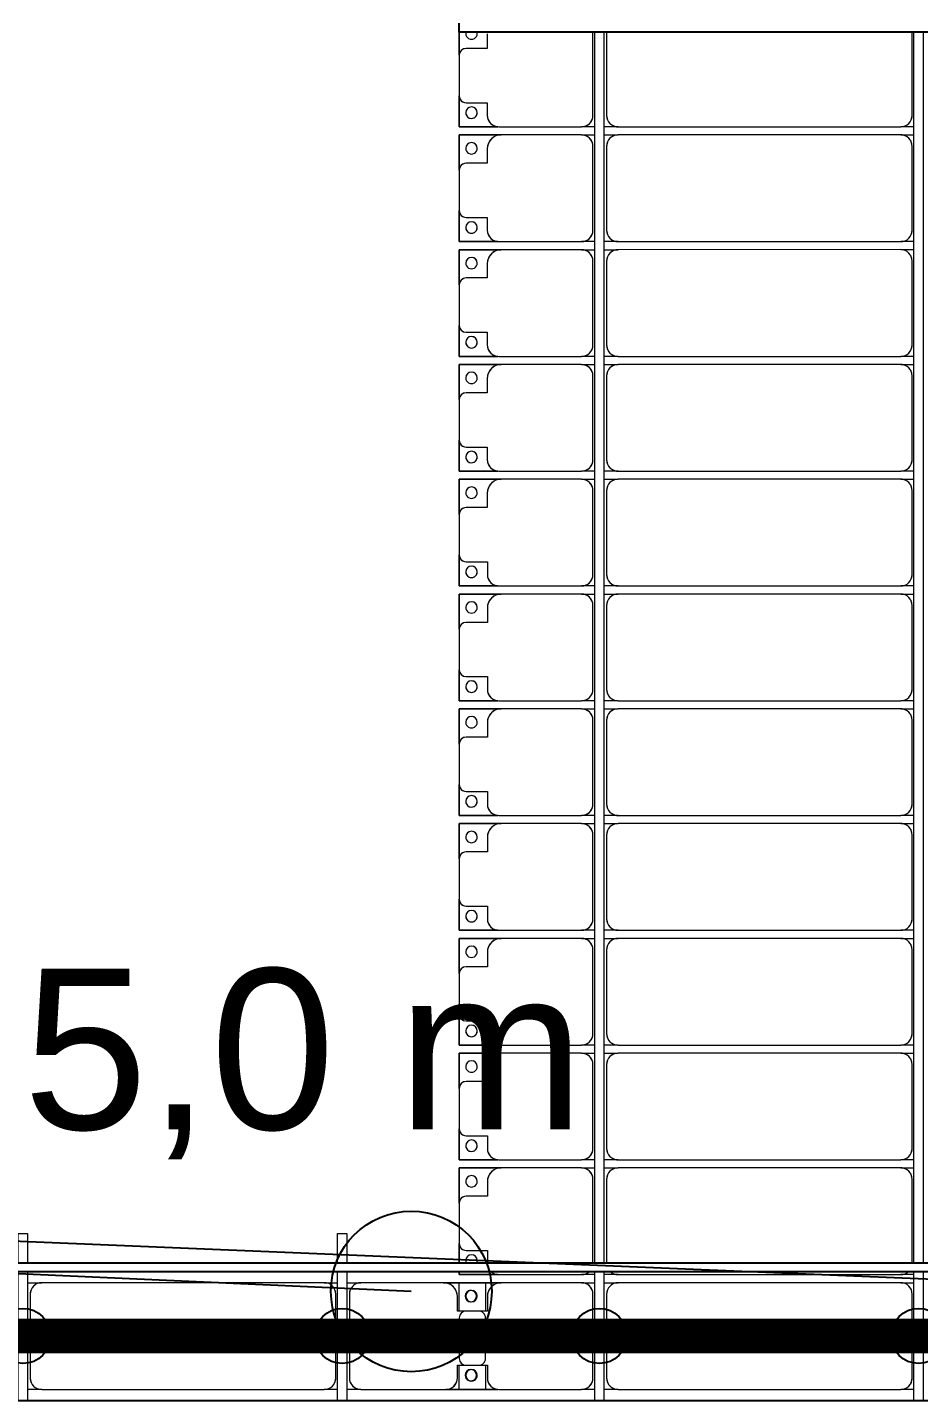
# Model space of a CAD drawing. Header units: millimetres. Extents: x -248177 to 167033, y 156986 to 268923.
# Drawn here: x -231603 to -227723, y 234459 to 240440 of the extents above; entities that cross this region are included whole.
import ezdxf

# ---------------------------------------------------------------- set-up
doc = ezdxf.new("R2010")
doc.units = ezdxf.units.MM
for name, color, linetype, lineweight in [('A-DETL-MBND', 5, 'Continuous', 9), ('A-GENM', 13, 'Continuous', 9), ('S-BEAM', 12, 'Continuous', 9)]:
    doc.layers.add(name, color=color, linetype=linetype, lineweight=lineweight)
for name, color, linetype in [('GC-BICH NEO', 6, 'Continuous'), ('GC-DAY NEO', 5, 'Continuous'), ('GC-GHI CHU', 2, 'Continuous'), ('GC-HOP 40x60 GIA CUONG', 1, 'Continuous')]:
    doc.layers.add(name, color=color, linetype=linetype)
doc.styles.add('GC_VN', font='arial.ttf')

# ---------------------------------------------------------------- blocks, each defined once
blk = doc.blocks.new('Dai phao do pin - DẢI PHAO ĐỠ PIN-15697-BỐ TRÍ KHUNG KẾT CẤU BÈ PIN 02')
at = {"layer": 'A-DETL-MBND', "color": 8}
for p, q in [((6847.8, 241.6), (6909.7, 241.6)), ((6847.8, 241.6), (6909.7, 241.6)), ((8140.3, 241.6), (6909.7, 241.6)), ((8140.3, 241.6), (8197.8, 241.6)), ((8140.3, 241.6), (8197.8, 241.6)), ((8237.8, 241.6), (8299.7, 241.6)), ((8237.8, 241.6), (8299.7, 241.6)), ((8659.7, 241.6), (8299.7, 241.6)), ((8659.7, 241.6), (8842.2, 241.6)), ((8842.2, 241.6), (8659.7, 241.6)), ((8727.8, 241.6), (8910.3, 241.6)), ((8727.8, 116.2), (8727.8, 241.6)), ((8910.3, 241.6), (8727.8, 241.6)), ((8842.2, 241.6), (8842.2, 116.2)), ((9260.3, 241.6), (8910.3, 241.6)), ((9260.3, 241.6), (9317.8, 241.6)), ((9260.3, 241.6), (9317.8, 241.6)), ((9357.8, 241.6), (9419.7, 241.6)), ((9357.8, 241.6), (9419.7, 241.6)), ((10650.3, 241.6), (9419.7, 241.6)), ((10650.3, 241.6), (10707.8, 241.6)), ((10650.3, 241.6), (10707.8, 241.6)), ((6859.7, 191.6), (6859.7, -173.4)), ((8190.3, -173.4), (8190.3, 191.6)), ((8249.7, 191.6), (8249.7, -173.4)), ((8719.7, 118.2), (8719.7, 181.6)), ((8850.3, 181.6), (8850.3, 118.2)), ((9310.3, -173.4), (9310.3, 191.6)), ((9369.7, 191.6), (9369.7, -173.4)), ((10700.3, -173.4), (10700.3, 191.6)), ((8812.2, 118.2), (8719.7, 118.2)), ((8727.8, 88.2), (8727.8, -88.2)), ((8850.3, 118.2), (8757.8, 118.2)), ((8842.2, -88.2), (8842.2, 88.2)), ((8719.7, -173.4), (8719.7, -118.2)), ((8719.7, -118.2), (8812.2, -118.2)), ((8727.8, -223.4), (8727.8, -116.2)), ((8757.8, -118.2), (8850.3, -118.2)), ((8842.2, -116.2), (8842.2, -223.4)), ((8850.3, -118.2), (8850.3, -173.4)), ((6909.7, -223.4), (6847.8, -223.4)), ((6909.7, -223.4), (6847.8, -223.4)), ((6909.7, -223.4), (8140.3, -223.4)), ((8197.8, -223.4), (8140.3, -223.4)), ((8197.8, -223.4), (8140.3, -223.4)), ((8299.7, -223.4), (8237.8, -223.4)), ((8299.7, -223.4), (8237.8, -223.4)), ((8299.7, -223.4), (8669.7, -223.4)), ((8842.2, -223.4), (8669.7, -223.4)), ((8669.7, -223.4), (8842.2, -223.4)), ((8896.2, -223.4), (8727.8, -223.4)), ((8727.8, -223.4), (8896.2, -223.4)), ((8900.3, -223.4), (9260.3, -223.4)), ((9317.8, -223.4), (9260.3, -223.4)), ((9317.8, -223.4), (9260.3, -223.4)), ((9419.7, -223.4), (9357.8, -223.4)), ((9419.7, -223.4), (9357.8, -223.4)), ((9419.7, -223.4), (10650.3, -223.4)), ((10707.8, -223.4), (10650.3, -223.4)), ((10707.8, -223.4), (10650.3, -223.4))]:
    blk.add_line(p, q, dxfattribs=at)
for centre, radius, start, end in [((6909.7, 191.6), 50, 90, 180), ((6909.7, 191.6), 50, 105, 135), ((8140.3, 191.6), 50, 360, 90), ((8140.3, 191.6), 50, 60, 90), ((8299.7, 191.6), 50, 90, 180), ((8659.7, 181.6), 60, 0, 90), ((8910.3, 181.6), 60, 90, 180), ((9260.3, 191.6), 50, 0, 90), ((9260.3, 191.6), 50, 0, 75), ((9419.7, 191.6), 50, 90, 180), ((9419.7, 191.6), 50, 105, 135), ((10650.3, 191.6), 50, 360, 90), ((10650.3, 191.6), 50, 60, 90), ((6909.7, 191.6), 50, 150, 180), ((8140.3, 191.6), 50, 15, 30), ((8299.7, 191.6), 50, 111.28159, 180), ((8659.7, 181.6), 60, 0, 60), ((8778.6, 183.2), 25, 360, 180), ((8778.6, 183.2), 25, 180, 360), ((8778.6, 183.2), 25, 360, 165), ((8781.4, 183.2), 25, 0, 180), ((8781.4, 183.2), 25, 90, 180), ((8781.4, 183.2), 25, 180, 360), ((8781.4, 183.2), 25, 180, 300), ((8778.6, 183.2), 25, 210, 360), ((8781.4, 183.2), 25, 15, 75), ((8910.3, 181.6), 60, 120, 180), ((9419.7, 191.6), 50, 150, 180), ((10650.3, 191.6), 50, 15, 30), ((8781.4, 183.2), 25, 330, 345), ((8757.8, 88.2), 30, 90, 180), ((8812.2, 88.2), 30, 360, 90), ((8757.8, -88.2), 30, 180, 270), ((8812.2, -88.2), 30, 270, 0), ((6909.7, -173.4), 50, 180, 270), ((6909.7, -173.4), 50, 180, 210), ((8140.3, -173.4), 50, 270, 360), ((8140.3, -173.4), 50, 330, 360), ((8299.7, -173.4), 50, 180, 270), ((8299.7, -173.4), 50, 180, 248.71087), ((8669.7, -173.4), 50, 270, 360), ((8669.7, -173.4), 50, 285, 360), ((8778.6, -161.8), 25, 0, 180), ((8778.6, -161.8), 25, 180, 0), ((8778.6, -161.8), 25, 105, 165), ((8778.6, -161.8), 25, 195, 0), ((8781.4, -161.8), 25, 0, 180), ((8781.4, -161.8), 25, 105, 180), ((8781.4, -161.8), 25, 180, 0), ((8781.4, -161.8), 25, 180, 270), ((8778.6, -161.8), 25, 0, 75), ((8781.4, -161.8), 25, 15, 75), ((8781.4, -161.8), 25, 285, 345), ((8900.3, -173.4), 50, 180, 270), ((8900.3, -173.4), 50, 180, 255), ((9260.3, -173.4), 50, 270, 360), ((9260.3, -173.4), 50, 285, 360), ((9419.7, -173.4), 50, 180, 270), ((9419.7, -173.4), 50, 180, 210), ((10650.3, -173.4), 50, 270, 360), ((10650.3, -173.4), 50, 330, 360), ((6909.7, -173.4), 50, 240, 270), ((8140.3, -173.4), 50, 285, 300), ((9419.7, -173.4), 50, 240, 270), ((10650.3, -173.4), 50, 285, 300)]:
    blk.add_arc(centre, radius, start, end, dxfattribs=at)
blk = doc.blocks.new('Dải phao đi lại kèm đỡ invester - DẢI PHAO ĐI LẠI-17505-BỐ TRÍ KHUNG KẾT CẤU BÈ PIN 02')
at = {"layer": 'A-DETL-MBND', "color": 8}
for p, q in [((20673.4, 660.3), (20311.7, 660.3)), ((20723.4, 667.8), (20723.4, 610.3)), ((20723.4, 667.8), (20723.4, 610.3)), ((20758.4, 610.3), (20758.4, 667.8)), ((20758.4, 610.3), (20758.4, 667.8)), ((21173.4, 660.3), (20808.4, 660.3)), ((21223.4, 667.8), (21223.4, 610.3)), ((21223.4, 667.8), (21223.4, 610.3)), ((21258.4, 610.3), (21258.4, 667.8)), ((21258.4, 610.3), (21258.4, 667.8)), ((21673.4, 660.3), (21308.4, 660.3)), ((21723.4, 667.8), (21723.4, 610.3)), ((21723.4, 667.8), (21723.4, 610.3)), ((21758.4, 610.3), (21758.4, 667.8)), ((21758.4, 610.3), (21758.4, 667.8)), ((22173.4, 660.3), (21808.4, 660.3)), ((22223.4, 667.8), (22223.4, 610.3)), ((22223.4, 667.8), (22223.4, 610.3)), ((22258.4, 610.3), (22258.4, 667.8)), ((22258.4, 610.3), (22258.4, 667.8)), ((22673.4, 660.3), (22308.4, 660.3)), ((22723.4, 667.8), (22723.4, 610.3)), ((22723.4, 667.8), (22723.4, 610.3)), ((22758.4, 610.3), (22758.4, 667.8)), ((22758.4, 610.3), (22758.4, 667.8)), ((23173.4, 660.3), (22808.4, 660.3)), ((23223.4, 667.8), (23223.4, 610.3)), ((23223.4, 667.8), (23223.4, 610.3)), ((23258.4, 610.3), (23258.4, 667.8)), ((23258.4, 610.3), (23258.4, 667.8)), ((23673.4, 660.3), (23308.4, 660.3)), ((23723.4, 667.8), (23723.4, 610.3)), ((23723.4, 667.8), (23723.4, 610.3)), ((23758.4, 610.3), (23758.4, 667.8)), ((23758.4, 610.3), (23758.4, 667.8)), ((24173.4, 660.3), (23808.4, 660.3)), ((24223.4, 667.8), (24223.4, 610.3)), ((24223.4, 667.8), (24223.4, 610.3)), ((24258.4, 610.3), (24258.4, 667.8)), ((24258.4, 610.3), (24258.4, 667.8)), ((24673.4, 660.3), (24308.4, 660.3)), ((24723.4, 667.8), (24723.4, 610.3)), ((24723.4, 667.8), (24723.4, 610.3)), ((24758.4, 610.3), (24758.4, 667.8)), ((24758.4, 610.3), (24758.4, 667.8)), ((25173.4, 660.3), (24808.4, 660.3)), ((25223.4, 667.8), (25223.4, 610.3)), ((25223.4, 667.8), (25223.4, 610.3)), ((25258.4, 610.3), (25258.4, 667.8)), ((25258.4, 610.3), (25258.4, 667.8)), ((25671.7, 660.3), (25308.4, 660.3)), ((25723.4, 667.8), (25723.4, 610.3)), ((25723.4, 667.8), (25723.4, 610.3)), ((20723.4, -620.3), (20723.4, 610.3)), ((20758.4, 610.3), (20758.4, -620.3)), ((21223.4, -620.3), (21223.4, 610.3)), ((21258.4, 610.3), (21258.4, -620.3)), ((21723.4, -620.3), (21723.4, 610.3)), ((21758.4, 610.3), (21758.4, -620.3)), ((22223.4, -620.3), (22223.4, 610.3)), ((22258.4, 610.3), (22258.4, -620.3)), ((22723.4, -620.3), (22723.4, 610.3)), ((22758.4, 610.3), (22758.4, -620.3)), ((23223.4, -620.3), (23223.4, 610.3)), ((23258.4, 610.3), (23258.4, -620.3)), ((23723.4, -620.3), (23723.4, 610.3)), ((23758.4, 610.3), (23758.4, -620.3)), ((24223.4, -620.3), (24223.4, 610.3)), ((24258.4, 610.3), (24258.4, -620.3)), ((24723.4, -620.3), (24723.4, 610.3)), ((24758.4, 610.3), (24758.4, -620.3)), ((25223.4, -620.3), (25223.4, 610.3)), ((25258.4, 610.3), (25258.4, -620.3)), ((25723.4, -620.3), (25723.4, 610.3)), ((20723.4, -620.3), (20723.4, -682.2)), ((20723.4, -620.3), (20723.4, -682.2)), ((20758.4, -682.2), (20758.4, -620.3)), ((20758.4, -682.2), (20758.4, -620.3)), ((21223.4, -620.3), (21223.4, -682.2)), ((21223.4, -620.3), (21223.4, -682.2)), ((21258.4, -682.2), (21258.4, -620.3)), ((21258.4, -682.2), (21258.4, -620.3)), ((21723.4, -620.3), (21723.4, -682.2)), ((21723.4, -620.3), (21723.4, -682.2)), ((21758.4, -682.2), (21758.4, -620.3)), ((21758.4, -682.2), (21758.4, -620.3)), ((22223.4, -620.3), (22223.4, -682.2)), ((22223.4, -620.3), (22223.4, -682.2)), ((22258.4, -682.2), (22258.4, -620.3)), ((22258.4, -682.2), (22258.4, -620.3)), ((22723.4, -620.3), (22723.4, -682.2)), ((22723.4, -620.3), (22723.4, -682.2)), ((22758.4, -682.2), (22758.4, -620.3)), ((22758.4, -682.2), (22758.4, -620.3)), ((23223.4, -620.3), (23223.4, -682.2)), ((23223.4, -620.3), (23223.4, -682.2)), ((23258.4, -682.2), (23258.4, -620.3)), ((23258.4, -682.2), (23258.4, -620.3)), ((23723.4, -620.3), (23723.4, -682.2)), ((23723.4, -620.3), (23723.4, -682.2)), ((23758.4, -682.2), (23758.4, -620.3)), ((23758.4, -682.2), (23758.4, -620.3)), ((24223.4, -620.3), (24223.4, -682.2)), ((24223.4, -620.3), (24223.4, -682.2)), ((24258.4, -682.2), (24258.4, -620.3)), ((24258.4, -682.2), (24258.4, -620.3)), ((24723.4, -620.3), (24723.4, -682.2)), ((24723.4, -620.3), (24723.4, -682.2)), ((24758.4, -682.2), (24758.4, -620.3)), ((24758.4, -682.2), (24758.4, -620.3)), ((25223.4, -620.3), (25223.4, -682.2)), ((25223.4, -620.3), (25223.4, -682.2)), ((25258.4, -682.2), (25258.4, -620.3)), ((25258.4, -682.2), (25258.4, -620.3)), ((25723.4, -620.3), (25723.4, -682.2)), ((25723.4, -620.3), (25723.4, -682.2)), ((20311.7, -670.3), (20673.4, -670.3)), ((20808.4, -670.3), (21173.4, -670.3)), ((21308.4, -670.3), (21673.4, -670.3)), ((21808.4, -670.3), (22173.4, -670.3)), ((22308.4, -670.3), (22673.4, -670.3)), ((22808.4, -670.3), (23173.4, -670.3)), ((23308.4, -670.3), (23673.4, -670.3)), ((23808.4, -670.3), (24173.4, -670.3)), ((24308.4, -670.3), (24673.4, -670.3)), ((24808.4, -670.3), (25173.4, -670.3)), ((25308.4, -670.3), (25671.7, -670.3)), ((20673.4, -729.7), (20311.7, -729.7)), ((20723.4, -722.2), (20723.4, -779.7)), ((20723.4, -722.2), (20723.4, -779.7)), ((20758.4, -779.7), (20758.4, -722.2)), ((20758.4, -779.7), (20758.4, -722.2)), ((21173.4, -729.7), (20808.4, -729.7)), ((21223.4, -722.2), (21223.4, -779.7)), ((21223.4, -722.2), (21223.4, -779.7)), ((21258.4, -779.7), (21258.4, -722.2)), ((21258.4, -779.7), (21258.4, -722.2)), ((21673.4, -729.7), (21308.4, -729.7)), ((21723.4, -722.2), (21723.4, -779.7)), ((21723.4, -722.2), (21723.4, -779.7)), ((21758.4, -779.7), (21758.4, -722.2)), ((21758.4, -779.7), (21758.4, -722.2)), ((22173.4, -729.7), (21808.4, -729.7)), ((22223.4, -722.2), (22223.4, -779.7)), ((22223.4, -722.2), (22223.4, -779.7)), ((22258.4, -779.7), (22258.4, -722.2)), ((22258.4, -779.7), (22258.4, -722.2)), ((22673.4, -729.7), (22308.4, -729.7)), ((22723.4, -722.2), (22723.4, -779.7)), ((22723.4, -722.2), (22723.4, -779.7)), ((22758.4, -779.7), (22758.4, -722.2)), ((22758.4, -779.7), (22758.4, -722.2)), ((23173.4, -729.7), (22808.4, -729.7)), ((23223.4, -722.2), (23223.4, -779.7)), ((23223.4, -722.2), (23223.4, -779.7)), ((23258.4, -779.7), (23258.4, -722.2)), ((23258.4, -779.7), (23258.4, -722.2)), ((23673.4, -729.7), (23308.4, -729.7)), ((23723.4, -722.2), (23723.4, -779.7)), ((23723.4, -722.2), (23723.4, -779.7)), ((23758.4, -779.7), (23758.4, -722.2)), ((23758.4, -779.7), (23758.4, -722.2)), ((24173.4, -729.7), (23808.4, -729.7)), ((24223.4, -722.2), (24223.4, -779.7)), ((24223.4, -722.2), (24223.4, -779.7)), ((24258.4, -779.7), (24258.4, -722.2)), ((24258.4, -779.7), (24258.4, -722.2)), ((24673.4, -729.7), (24308.4, -729.7)), ((24723.4, -722.2), (24723.4, -779.7)), ((24723.4, -722.2), (24723.4, -779.7)), ((24758.4, -779.7), (24758.4, -722.2)), ((24758.4, -779.7), (24758.4, -722.2)), ((25173.4, -729.7), (24808.4, -729.7)), ((25223.4, -722.2), (25223.4, -779.7)), ((25223.4, -722.2), (25223.4, -779.7)), ((25258.4, -779.7), (25258.4, -722.2)), ((25258.4, -779.7), (25258.4, -722.2)), ((25671.7, -729.7), (25308.4, -729.7)), ((25723.4, -722.2), (25723.4, -779.7)), ((25723.4, -722.2), (25723.4, -779.7)), ((20723.4, -1139.7), (20723.4, -779.7)), ((20758.4, -779.7), (20758.4, -1129.7)), ((21223.4, -1139.7), (21223.4, -779.7)), ((21258.4, -779.7), (21258.4, -1129.7)), ((21723.4, -1139.7), (21723.4, -779.7)), ((21758.4, -779.7), (21758.4, -1129.7)), ((22223.4, -1139.7), (22223.4, -779.7)), ((22258.4, -779.7), (22258.4, -1129.7)), ((22723.4, -1139.7), (22723.4, -779.7)), ((22758.4, -779.7), (22758.4, -1129.7)), ((23223.4, -1139.7), (23223.4, -779.7)), ((23258.4, -779.7), (23258.4, -1129.7)), ((23723.4, -1139.7), (23723.4, -779.7)), ((23758.4, -779.7), (23758.4, -1129.7)), ((24223.4, -1139.7), (24223.4, -779.7)), ((24258.4, -779.7), (24258.4, -1129.7)), ((24723.4, -1139.7), (24723.4, -779.7)), ((24758.4, -779.7), (24758.4, -1129.7)), ((25223.4, -1139.7), (25223.4, -779.7)), ((25258.4, -779.7), (25258.4, -1129.7)), ((25723.4, -1139.7), (25723.4, -779.7)), ((20758.4, -1312.2), (20758.4, -1129.7)), ((20758.4, -1129.7), (20758.4, -1312.2)), ((21258.4, -1312.2), (21258.4, -1129.7)), ((21258.4, -1129.7), (21258.4, -1312.2)), ((21758.4, -1312.2), (21758.4, -1129.7)), ((21758.4, -1129.7), (21758.4, -1312.2)), ((22258.4, -1312.2), (22258.4, -1129.7)), ((22258.4, -1129.7), (22258.4, -1312.2)), ((22758.4, -1312.2), (22758.4, -1129.7)), ((22758.4, -1129.7), (22758.4, -1312.2)), ((23258.4, -1312.2), (23258.4, -1129.7)), ((23258.4, -1129.7), (23258.4, -1312.2)), ((23758.4, -1312.2), (23758.4, -1129.7)), ((23758.4, -1129.7), (23758.4, -1312.2)), ((24258.4, -1312.2), (24258.4, -1129.7)), ((24258.4, -1129.7), (24258.4, -1312.2)), ((24758.4, -1312.2), (24758.4, -1129.7)), ((24758.4, -1129.7), (24758.4, -1312.2)), ((25258.4, -1312.2), (25258.4, -1129.7)), ((25258.4, -1129.7), (25258.4, -1312.2)), ((20318.4, -1189.7), (20381.8, -1189.7)), ((20381.8, -1189.7), (20381.8, -1282.2)), ((20618.2, -1282.2), (20618.2, -1189.7)), ((20618.2, -1189.7), (20673.4, -1189.7)), ((20723.4, -1143.7), (20723.4, -1312.2)), ((20723.4, -1312.2), (20723.4, -1143.7)), ((20818.4, -1189.7), (20881.8, -1189.7)), ((20881.8, -1189.7), (20881.8, -1282.2)), ((21118.2, -1282.2), (21118.2, -1189.7)), ((21118.2, -1189.7), (21173.4, -1189.7)), ((21223.4, -1143.7), (21223.4, -1312.2)), ((21223.4, -1312.2), (21223.4, -1143.7)), ((21318.4, -1189.7), (21381.8, -1189.7)), ((21381.8, -1189.7), (21381.8, -1282.2)), ((21618.2, -1282.2), (21618.2, -1189.7)), ((21618.2, -1189.7), (21673.4, -1189.7)), ((21723.4, -1143.8), (21723.4, -1312.2)), ((21723.4, -1312.2), (21723.4, -1143.8)), ((21818.4, -1189.7), (21881.8, -1189.7)), ((21881.8, -1189.7), (21881.8, -1282.2)), ((22118.2, -1282.2), (22118.2, -1189.7)), ((22118.2, -1189.7), (22173.4, -1189.7)), ((22223.4, -1143.8), (22223.4, -1312.2)), ((22223.4, -1312.2), (22223.4, -1143.8)), ((22318.4, -1189.7), (22381.8, -1189.7)), ((22381.8, -1189.7), (22381.8, -1282.2)), ((22618.2, -1282.2), (22618.2, -1189.7)), ((22618.2, -1189.7), (22673.4, -1189.7)), ((22723.4, -1143.8), (22723.4, -1312.2)), ((22723.4, -1312.2), (22723.4, -1143.8)), ((22818.4, -1189.7), (22881.8, -1189.7)), ((22881.8, -1189.7), (22881.8, -1282.2)), ((23118.2, -1282.2), (23118.2, -1189.7)), ((23118.2, -1189.7), (23173.4, -1189.7)), ((23223.4, -1143.8), (23223.4, -1312.2)), ((23223.4, -1312.2), (23223.4, -1143.8)), ((23318.4, -1189.7), (23381.8, -1189.7)), ((23381.8, -1189.7), (23381.8, -1282.2)), ((23618.2, -1282.2), (23618.2, -1189.7)), ((23618.2, -1189.7), (23673.4, -1189.7)), ((23723.4, -1143.8), (23723.4, -1312.2)), ((23723.4, -1312.2), (23723.4, -1143.8)), ((23818.4, -1189.7), (23881.8, -1189.7)), ((23881.8, -1189.7), (23881.8, -1282.2)), ((24118.2, -1282.2), (24118.2, -1189.7)), ((24118.2, -1189.7), (24173.4, -1189.7)), ((24223.4, -1143.8), (24223.4, -1312.2)), ((24223.4, -1312.2), (24223.4, -1143.8)), ((24318.4, -1189.7), (24381.8, -1189.7)), ((24381.8, -1189.7), (24381.8, -1282.2)), ((24618.2, -1282.2), (24618.2, -1189.7)), ((24618.2, -1189.7), (24673.4, -1189.7)), ((24723.4, -1143.8), (24723.4, -1312.2)), ((24723.4, -1312.2), (24723.4, -1143.8)), ((24818.4, -1189.7), (24881.8, -1189.7)), ((24881.8, -1189.7), (24881.8, -1282.2)), ((25118.2, -1282.2), (25118.2, -1189.7)), ((25118.2, -1189.7), (25173.4, -1189.7)), ((25223.4, -1143.8), (25223.4, -1312.2)), ((25223.4, -1312.2), (25223.4, -1143.8)), ((25318.4, -1189.7), (25381.8, -1189.7)), ((25381.8, -1189.7), (25381.8, -1282.2)), ((25618.2, -1282.2), (25618.2, -1189.7)), ((25618.2, -1189.7), (25671.7, -1189.7)), ((25723.4, -1143.8), (25723.4, -1312.2)), ((25723.4, -1312.2), (25723.4, -1143.8)), ((20411.8, -1312.2), (20311.7, -1312.2)), ((20311.7, -1312.2), (20411.8, -1312.2)), ((20411.8, -1312.2), (20588.2, -1312.2)), ((20723.4, -1312.2), (20588.2, -1312.2)), ((20588.2, -1312.2), (20723.4, -1312.2)), ((20911.8, -1312.2), (20758.4, -1312.2)), ((20758.4, -1312.2), (20911.8, -1312.2)), ((20911.8, -1312.2), (21088.2, -1312.2)), ((21223.4, -1312.2), (21088.2, -1312.2)), ((21088.2, -1312.2), (21223.4, -1312.2)), ((21411.8, -1312.2), (21258.4, -1312.2)), ((21258.4, -1312.2), (21411.8, -1312.2)), ((21411.8, -1312.2), (21588.2, -1312.2)), ((21723.4, -1312.2), (21588.2, -1312.2)), ((21588.2, -1312.2), (21723.4, -1312.2)), ((21911.8, -1312.2), (21758.4, -1312.2)), ((21758.4, -1312.2), (21911.8, -1312.2)), ((21911.8, -1312.2), (22088.2, -1312.2)), ((22223.4, -1312.2), (22088.2, -1312.2)), ((22088.2, -1312.2), (22223.4, -1312.2)), ((22411.8, -1312.2), (22258.4, -1312.2)), ((22258.4, -1312.2), (22411.8, -1312.2)), ((22411.8, -1312.2), (22588.2, -1312.2)), ((22723.4, -1312.2), (22588.2, -1312.2)), ((22588.2, -1312.2), (22723.4, -1312.2)), ((22911.8, -1312.2), (22758.4, -1312.2)), ((22758.4, -1312.2), (22911.8, -1312.2)), ((22911.8, -1312.2), (23088.2, -1312.2)), ((23223.4, -1312.2), (23088.2, -1312.2)), ((23088.2, -1312.2), (23223.4, -1312.2)), ((23411.8, -1312.2), (23258.4, -1312.2)), ((23258.4, -1312.2), (23411.8, -1312.2)), ((23411.8, -1312.2), (23588.2, -1312.2)), ((23723.4, -1312.2), (23588.2, -1312.2)), ((23588.2, -1312.2), (23723.4, -1312.2)), ((23911.8, -1312.2), (23758.4, -1312.2)), ((23758.4, -1312.2), (23911.8, -1312.2)), ((23911.8, -1312.2), (24088.2, -1312.2)), ((24223.4, -1312.2), (24088.2, -1312.2)), ((24088.2, -1312.2), (24223.4, -1312.2)), ((24411.8, -1312.2), (24258.4, -1312.2)), ((24258.4, -1312.2), (24411.8, -1312.2)), ((24411.8, -1312.2), (24588.2, -1312.2)), ((24723.4, -1312.2), (24588.2, -1312.2)), ((24588.2, -1312.2), (24723.4, -1312.2)), ((24911.8, -1312.2), (24758.4, -1312.2)), ((24758.4, -1312.2), (24911.8, -1312.2)), ((24911.8, -1312.2), (25088.2, -1312.2)), ((25223.4, -1312.2), (25088.2, -1312.2)), ((25088.2, -1312.2), (25223.4, -1312.2)), ((25411.8, -1312.2), (25258.4, -1312.2)), ((25258.4, -1312.2), (25411.8, -1312.2)), ((25411.8, -1312.2), (25588.2, -1312.2)), ((25671.7, -1312.2), (25588.2, -1312.2)), ((25588.2, -1312.2), (25671.7, -1312.2)), ((25723.4, -1312.2), (25711.7, -1312.2)), ((25711.7, -1312.2), (25723.4, -1312.2))]:
    blk.add_line(p, q, dxfattribs=at)
for centre, radius, start, end in [((20673.4, 610.3), 50, 0, 90), ((20673.4, 610.3), 50, 60, 90), ((20808.4, 610.3), 50, 90, 180), ((20808.4, 610.3), 50, 105, 120), ((21173.4, 610.3), 50, 0, 90), ((21173.4, 610.3), 50, 60, 90), ((21308.4, 610.3), 50, 90, 180), ((21308.4, 610.3), 50, 105, 120), ((21673.4, 610.3), 50, 0, 90), ((21673.4, 610.3), 50, 60, 90), ((21808.4, 610.3), 50, 90, 180), ((21808.4, 610.3), 50, 105, 120), ((22173.4, 610.3), 50, 0, 90), ((22173.4, 610.3), 50, 60, 90), ((22308.4, 610.3), 50, 90, 180), ((22308.4, 610.3), 50, 105, 120), ((22673.4, 610.3), 50, 0, 90), ((22673.4, 610.3), 50, 60, 90), ((22808.4, 610.3), 50, 90, 180), ((22808.4, 610.3), 50, 105, 120), ((23173.4, 610.3), 50, 360, 90), ((23173.4, 610.3), 50, 60, 90), ((23308.4, 610.3), 50, 90, 180), ((23308.4, 610.3), 50, 105, 120), ((23673.4, 610.3), 50, 0, 90), ((23673.4, 610.3), 50, 60, 90), ((23808.4, 610.3), 50, 90, 180), ((23808.4, 610.3), 50, 105, 120), ((24173.4, 610.3), 50, 360, 90), ((24173.4, 610.3), 50, 60, 90), ((24308.4, 610.3), 50, 90, 180), ((24308.4, 610.3), 50, 105, 120), ((24673.4, 610.3), 50, 0, 90), ((24673.4, 610.3), 50, 60, 90), ((24808.4, 610.3), 50, 90, 180), ((24808.4, 610.3), 50, 105, 120), ((25173.4, 610.3), 50, 0, 90), ((25173.4, 610.3), 50, 60, 90), ((25308.4, 610.3), 50, 90, 180), ((25308.4, 610.3), 50, 105, 120), ((20673.4, 610.3), 50, 15, 30), ((20808.4, 610.3), 50, 150, 180), ((21173.4, 610.3), 50, 15, 30), ((21308.4, 610.3), 50, 150, 180), ((21673.4, 610.3), 50, 15, 30), ((21808.4, 610.3), 50, 150, 180), ((22173.4, 610.3), 50, 15, 30), ((22308.4, 610.3), 50, 150, 180), ((22673.4, 610.3), 50, 15, 30), ((22808.4, 610.3), 50, 150, 180), ((23173.4, 610.3), 50, 15, 30), ((23308.4, 610.3), 50, 150, 180), ((23673.4, 610.3), 50, 15, 30), ((23808.4, 610.3), 50, 150, 180), ((24173.4, 610.3), 50, 15, 30), ((24308.4, 610.3), 50, 150, 180), ((24673.4, 610.3), 50, 15, 30), ((24808.4, 610.3), 50, 150, 180), ((25173.4, 610.3), 50, 15, 30), ((25308.4, 610.3), 50, 150, 180), ((25673.4, 610.3), 50, 360, 45), ((25673.4, 610.3), 50, 15, 30), ((20673.4, -620.3), 50, 270, 360), ((20673.4, -620.3), 50, 330, 0), ((20808.4, -620.3), 50, 180, 270), ((20808.4, -620.3), 50, 195, 225), ((21173.4, -620.3), 50, 270, 0), ((21173.4, -620.3), 50, 330, 0), ((21308.4, -620.3), 50, 180, 270), ((21308.4, -620.3), 50, 195, 225), ((21673.4, -620.3), 50, 270, 360), ((21673.4, -620.3), 50, 330, 0), ((21808.4, -620.3), 50, 180, 270), ((21808.4, -620.3), 50, 195, 225), ((22173.4, -620.3), 50, 270, 0), ((22173.4, -620.3), 50, 330, 0), ((22308.4, -620.3), 50, 180, 270), ((22308.4, -620.3), 50, 195, 225), ((22673.4, -620.3), 50, 270, 0), ((22673.4, -620.3), 50, 330, 0), ((22808.4, -620.3), 50, 180, 270), ((22808.4, -620.3), 50, 195, 225), ((23173.4, -620.3), 50, 270, 360), ((23173.4, -620.3), 50, 330, 360), ((23308.4, -620.3), 50, 180, 270), ((23308.4, -620.3), 50, 195, 225), ((23673.4, -620.3), 50, 270, 360), ((23673.4, -620.3), 50, 330, 360), ((23808.4, -620.3), 50, 180, 270), ((23808.4, -620.3), 50, 195, 225), ((24173.4, -620.3), 50, 270, 360), ((24173.4, -620.3), 50, 330, 0), ((24308.4, -620.3), 50, 180, 270), ((24308.4, -620.3), 50, 195, 225), ((24673.4, -620.3), 50, 270, 0), ((24673.4, -620.3), 50, 330, 0), ((24808.4, -620.3), 50, 180, 270), ((24808.4, -620.3), 50, 195, 225), ((25173.4, -620.3), 50, 270, 360), ((25173.4, -620.3), 50, 330, 0), ((25308.4, -620.3), 50, 180, 270), ((25308.4, -620.3), 50, 195, 225), ((25673.4, -620.3), 50, 315, 0), ((25673.4, -620.3), 50, 330, 0), ((20673.4, -620.3), 50, 270, 300), ((20808.4, -620.3), 50, 240, 270), ((21173.4, -620.3), 50, 270, 300), ((21308.4, -620.3), 50, 240, 270), ((21673.4, -620.3), 50, 270, 300), ((21808.4, -620.3), 50, 240, 270), ((22173.4, -620.3), 50, 270, 300), ((22308.4, -620.3), 50, 240, 270), ((22673.4, -620.3), 50, 270, 300), ((22808.4, -620.3), 50, 240, 270), ((23173.4, -620.3), 50, 270, 300), ((23308.4, -620.3), 50, 240, 270), ((23673.4, -620.3), 50, 270, 300), ((23808.4, -620.3), 50, 240, 270), ((24173.4, -620.3), 50, 270, 300), ((24308.4, -620.3), 50, 240, 270), ((24673.4, -620.3), 50, 270, 300), ((24808.4, -620.3), 50, 240, 270), ((25173.4, -620.3), 50, 270, 300), ((25308.4, -620.3), 50, 240, 270), ((20673.4, -779.7), 50, 360, 90), ((20673.4, -779.7), 50, 15, 90), ((20808.4, -779.7), 50, 90, 180), ((20808.4, -779.7), 50, 90, 165), ((21173.4, -779.7), 50, 360, 90), ((21173.4, -779.7), 50, 15, 90), ((21308.4, -779.7), 50, 90, 180), ((21308.4, -779.7), 50, 90, 165), ((21673.4, -779.7), 50, 0, 90), ((21673.4, -779.7), 50, 15, 90), ((21808.4, -779.7), 50, 90, 180), ((21808.4, -779.7), 50, 90, 165), ((22173.4, -779.7), 50, 360, 90), ((22173.4, -779.7), 50, 15, 90), ((22308.4, -779.7), 50, 90, 180), ((22308.4, -779.7), 50, 90, 165), ((22673.4, -779.7), 50, 0, 90), ((22673.4, -779.7), 50, 15, 90), ((22808.4, -779.7), 50, 90, 180), ((22808.4, -779.7), 50, 90, 165), ((23173.4, -779.7), 50, 360, 90), ((23173.4, -779.7), 50, 15, 90), ((23308.4, -779.7), 50, 90, 180), ((23308.4, -779.7), 50, 90, 165), ((23673.4, -779.7), 50, 0, 90), ((23673.4, -779.7), 50, 15, 90), ((23808.4, -779.7), 50, 90, 180), ((23808.4, -779.7), 50, 90, 165), ((24173.4, -779.7), 50, 0, 90), ((24173.4, -779.7), 50, 15, 90), ((24308.4, -779.7), 50, 90, 180), ((24308.4, -779.7), 50, 90, 165), ((24673.4, -779.7), 50, 0, 90), ((24673.4, -779.7), 50, 15, 90), ((24808.4, -779.7), 50, 90, 180), ((24808.4, -779.7), 50, 90, 165), ((25173.4, -779.7), 50, 0, 90), ((25173.4, -779.7), 50, 15, 90), ((25308.4, -779.7), 50, 90, 180), ((25308.4, -779.7), 50, 90, 165), ((25673.4, -779.7), 50, 360, 45), ((25673.4, -779.7), 50, 15, 45), ((20818.4, -1129.7), 60, 180, 270), ((21318.4, -1129.7), 60, 180, 270), ((21818.4, -1129.7), 60, 180, 270), ((22318.4, -1129.7), 60, 180, 270), ((22818.4, -1129.7), 60, 180, 270), ((23318.4, -1129.7), 60, 180, 270), ((23818.4, -1129.7), 60, 180, 270), ((24318.4, -1129.7), 60, 180, 270), ((24818.4, -1129.7), 60, 180, 270), ((25318.4, -1129.7), 60, 180, 270), ((20673.4, -1139.7), 50, 270, 360), ((20673.4, -1139.7), 50, 270, 345), ((20818.4, -1129.7), 60, 210, 270), ((21173.4, -1139.7), 50, 270, 360), ((21173.4, -1139.7), 50, 270, 345), ((21318.4, -1129.7), 60, 210, 270), ((21673.4, -1139.7), 50, 270, 360), ((21673.4, -1139.7), 50, 270, 345), ((21818.4, -1129.7), 60, 210, 270), ((22173.4, -1139.7), 50, 270, 360), ((22173.4, -1139.7), 50, 270, 345), ((22318.4, -1129.7), 60, 210, 270), ((22673.4, -1139.7), 50, 270, 360), ((22673.4, -1139.7), 50, 270, 345), ((22818.4, -1129.7), 60, 210, 270), ((23173.4, -1139.7), 50, 270, 360), ((23173.4, -1139.7), 50, 270, 345), ((23318.4, -1129.7), 60, 210, 270), ((23673.4, -1139.7), 50, 270, 0), ((23673.4, -1139.7), 50, 270, 345), ((23818.4, -1129.7), 60, 210, 270), ((24173.4, -1139.7), 50, 270, 360), ((24173.4, -1139.7), 50, 270, 345), ((24318.4, -1129.7), 60, 210, 270), ((24673.4, -1139.7), 50, 270, 0), ((24673.4, -1139.7), 50, 270, 345), ((24818.4, -1129.7), 60, 210, 270), ((25173.4, -1139.7), 50, 270, 360), ((25173.4, -1139.7), 50, 270, 345), ((25318.4, -1129.7), 60, 210, 270), ((25673.4, -1139.7), 50, 315, 0), ((25673.4, -1139.7), 50, 315, 345), ((20316.8, -1258.6), 25, 90, 105), ((20316.8, -1258.6), 25, 90, 105), ((20316.8, -1258.6), 25, 270, 90), ((20316.8, -1258.6), 25, 60, 90), ((20316.8, -1258.6), 25, 270, 30), ((20661.8, -1258.6), 25, 90, 270), ((20661.8, -1258.6), 25, 90, 165), ((20661.8, -1258.6), 25, 270, 90), ((20661.8, -1258.6), 25, 15, 90), ((20816.8, -1258.6), 25, 90, 270), ((20816.8, -1258.6), 25, 90, 165), ((20816.8, -1258.6), 25, 270, 90), ((20816.8, -1258.6), 25, 60, 90), ((20816.8, -1258.6), 25, 270, 30), ((21161.8, -1258.6), 25, 90, 270), ((21161.8, -1258.6), 25, 90, 165), ((21161.8, -1258.6), 25, 270, 90), ((21161.8, -1258.6), 25, 15, 90), ((21316.8, -1258.6), 25, 90, 270), ((21316.8, -1258.6), 25, 90, 165), ((21316.8, -1258.6), 25, 270, 90), ((21316.8, -1258.6), 25, 60, 90), ((21316.8, -1258.6), 25, 270, 30), ((21661.8, -1258.6), 25, 90, 270), ((21661.8, -1258.6), 25, 90, 165), ((21661.8, -1258.6), 25, 270, 90), ((21661.8, -1258.6), 25, 15, 90), ((21816.8, -1258.6), 25, 90, 270), ((21816.8, -1258.6), 25, 90, 165), ((21816.8, -1258.6), 25, 270, 90), ((21816.8, -1258.6), 25, 60, 90), ((21816.8, -1258.6), 25, 270, 30), ((22161.8, -1258.6), 25, 90, 270), ((22161.8, -1258.6), 25, 90, 165), ((22161.8, -1258.6), 25, 270, 90), ((22161.8, -1258.6), 25, 15, 90), ((22316.8, -1258.6), 25, 90, 270), ((22316.8, -1258.6), 25, 90, 165), ((22316.8, -1258.6), 25, 270, 90), ((22316.8, -1258.6), 25, 60, 90), ((22316.8, -1258.6), 25, 270, 30), ((22661.8, -1258.6), 25, 90, 270), ((22661.8, -1258.6), 25, 90, 165), ((22661.8, -1258.6), 25, 270, 90), ((22661.8, -1258.6), 25, 15, 90), ((22816.8, -1258.6), 25, 90, 270), ((22816.8, -1258.6), 25, 90, 165), ((22816.8, -1258.6), 25, 270, 90), ((22816.8, -1258.6), 25, 60, 90), ((22816.8, -1258.6), 25, 270, 30), ((23161.8, -1258.6), 25, 90, 270), ((23161.8, -1258.6), 25, 90, 165), ((23161.8, -1258.6), 25, 270, 90), ((23161.8, -1258.6), 25, 15, 90), ((23316.8, -1258.6), 25, 90, 270), ((23316.8, -1258.6), 25, 90, 165), ((23316.8, -1258.6), 25, 270, 90), ((23316.8, -1258.6), 25, 60, 90), ((23316.8, -1258.6), 25, 270, 30), ((23661.8, -1258.6), 25, 90, 270), ((23661.8, -1258.6), 25, 90, 165), ((23661.8, -1258.6), 25, 270, 90), ((23661.8, -1258.6), 25, 15, 90), ((23816.8, -1258.6), 25, 90, 270), ((23816.8, -1258.6), 25, 90, 165), ((23816.8, -1258.6), 25, 270, 90), ((23816.8, -1258.6), 25, 60, 90), ((23816.8, -1258.6), 25, 270, 30), ((24161.8, -1258.6), 25, 90, 270), ((24161.8, -1258.6), 25, 90, 165), ((24161.8, -1258.6), 25, 270, 90), ((24161.8, -1258.6), 25, 15, 90), ((24316.8, -1258.6), 25, 90, 270), ((24316.8, -1258.6), 25, 90, 165), ((24316.8, -1258.6), 25, 270, 90), ((24316.8, -1258.6), 25, 60, 90), ((24316.8, -1258.6), 25, 270, 30), ((24661.8, -1258.6), 25, 90, 270), ((24661.8, -1258.6), 25, 90, 165), ((24661.8, -1258.6), 25, 270, 90), ((24661.8, -1258.6), 25, 15, 90), ((24816.8, -1258.6), 25, 90, 270), ((24816.8, -1258.6), 25, 90, 165), ((24816.8, -1258.6), 25, 270, 90), ((24816.8, -1258.6), 25, 60, 90), ((24816.8, -1258.6), 25, 270, 30), ((25161.8, -1258.6), 25, 90, 270), ((25161.8, -1258.6), 25, 90, 165), ((25161.8, -1258.6), 25, 270, 90), ((25161.8, -1258.6), 25, 15, 90), ((25316.8, -1258.6), 25, 90, 270), ((25316.8, -1258.6), 25, 90, 165), ((25316.8, -1258.6), 25, 270, 90), ((25316.8, -1258.6), 25, 60, 90), ((25316.8, -1258.6), 25, 270, 30), ((25661.8, -1258.6), 25, 90, 270), ((25661.8, -1258.6), 25, 90, 165), ((25661.8, -1258.6), 25, 60, 90), ((25661.8, -1258.6), 25, 60, 90), ((20316.8, -1258.6), 25, 255, 270), ((20316.8, -1258.6), 25, 255, 270), ((20411.8, -1282.2), 30, 180, 270), ((20411.8, -1282.2), 30, 195, 225), ((20411.8, -1282.2), 30, 195, 255), ((20411.8, -1282.2), 30, 195, 225), ((20588.2, -1282.2), 30, 270, 0), ((20588.2, -1282.2), 30, 285, 345), ((20588.2, -1282.2), 30, 285, 300), ((20588.2, -1282.2), 30, 285, 300), ((20588.2, -1282.2), 30, 315, 345), ((20588.2, -1282.2), 30, 315, 345), ((20661.8, -1258.6), 25, 180, 270), ((20661.8, -1258.6), 25, 270, 0), ((20816.8, -1258.6), 25, 180, 270), ((20911.8, -1282.2), 30, 180, 270), ((20911.8, -1282.2), 30, 195, 225), ((20911.8, -1282.2), 30, 195, 255), ((20911.8, -1282.2), 30, 195, 225), ((21088.2, -1282.2), 30, 270, 0), ((21088.2, -1282.2), 30, 285, 345), ((21088.2, -1282.2), 30, 285, 300), ((21088.2, -1282.2), 30, 285, 300), ((21088.2, -1282.2), 30, 315, 345), ((21088.2, -1282.2), 30, 315, 345), ((21161.8, -1258.6), 25, 180, 270), ((21161.8, -1258.6), 25, 270, 0), ((21316.8, -1258.6), 25, 180, 270), ((21411.8, -1282.2), 30, 180, 270), ((21411.8, -1282.2), 30, 195, 225), ((21411.8, -1282.2), 30, 195, 255), ((21411.8, -1282.2), 30, 195, 225), ((21588.2, -1282.2), 30, 270, 360), ((21588.2, -1282.2), 30, 285, 345), ((21588.2, -1282.2), 30, 285, 300), ((21588.2, -1282.2), 30, 285, 300), ((21588.2, -1282.2), 30, 315, 345), ((21588.2, -1282.2), 30, 315, 345), ((21661.8, -1258.6), 25, 180, 270), ((21661.8, -1258.6), 25, 270, 360), ((21816.8, -1258.6), 25, 180, 270), ((21911.8, -1282.2), 30, 180, 270), ((21911.8, -1282.2), 30, 195, 225), ((21911.8, -1282.2), 30, 195, 255), ((21911.8, -1282.2), 30, 195, 225), ((22088.2, -1282.2), 30, 270, 360), ((22088.2, -1282.2), 30, 285, 345), ((22088.2, -1282.2), 30, 285, 300), ((22088.2, -1282.2), 30, 285, 300), ((22088.2, -1282.2), 30, 315, 345), ((22088.2, -1282.2), 30, 315, 345), ((22161.8, -1258.6), 25, 180, 270), ((22161.8, -1258.6), 25, 270, 0), ((22316.8, -1258.6), 25, 180, 270), ((22411.8, -1282.2), 30, 180, 270), ((22411.8, -1282.2), 30, 195, 225), ((22411.8, -1282.2), 30, 195, 255), ((22411.8, -1282.2), 30, 195, 225), ((22588.2, -1282.2), 30, 270, 0), ((22588.2, -1282.2), 30, 285, 345), ((22588.2, -1282.2), 30, 285, 300), ((22588.2, -1282.2), 30, 285, 300), ((22588.2, -1282.2), 30, 315, 345), ((22588.2, -1282.2), 30, 315, 345), ((22661.8, -1258.6), 25, 180, 270), ((22661.8, -1258.6), 25, 270, 0), ((22816.8, -1258.6), 25, 180, 270), ((22911.8, -1282.2), 30, 180, 270), ((22911.8, -1282.2), 30, 195, 225), ((22911.8, -1282.2), 30, 195, 255), ((22911.8, -1282.2), 30, 195, 225), ((23088.2, -1282.2), 30, 270, 0), ((23088.2, -1282.2), 30, 285, 345), ((23088.2, -1282.2), 30, 285, 300), ((23088.2, -1282.2), 30, 285, 300), ((23088.2, -1282.2), 30, 315, 345), ((23088.2, -1282.2), 30, 315, 345), ((23161.8, -1258.6), 25, 180, 270), ((23161.8, -1258.6), 25, 270, 0), ((23316.8, -1258.6), 25, 180, 270), ((23411.8, -1282.2), 30, 180, 270), ((23411.8, -1282.2), 30, 195, 225), ((23411.8, -1282.2), 30, 195, 255), ((23411.8, -1282.2), 30, 195, 225), ((23588.2, -1282.2), 30, 270, 0), ((23588.2, -1282.2), 30, 285, 345), ((23588.2, -1282.2), 30, 285, 300), ((23588.2, -1282.2), 30, 285, 300), ((23588.2, -1282.2), 30, 315, 345), ((23588.2, -1282.2), 30, 315, 345), ((23661.8, -1258.6), 25, 180, 270), ((23661.8, -1258.6), 25, 270, 0), ((23816.8, -1258.6), 25, 180, 270), ((23911.8, -1282.2), 30, 180, 270), ((23911.8, -1282.2), 30, 195, 225), ((23911.8, -1282.2), 30, 195, 255), ((23911.8, -1282.2), 30, 195, 225), ((24088.2, -1282.2), 30, 270, 0), ((24088.2, -1282.2), 30, 285, 345), ((24088.2, -1282.2), 30, 285, 300), ((24088.2, -1282.2), 30, 285, 300), ((24088.2, -1282.2), 30, 315, 345), ((24088.2, -1282.2), 30, 315, 345), ((24161.8, -1258.6), 25, 180, 270), ((24161.8, -1258.6), 25, 270, 0), ((24316.8, -1258.6), 25, 180, 270), ((24411.8, -1282.2), 30, 180, 270), ((24411.8, -1282.2), 30, 195, 225), ((24411.8, -1282.2), 30, 195, 255), ((24411.8, -1282.2), 30, 195, 225), ((24588.2, -1282.2), 30, 270, 360), ((24588.2, -1282.2), 30, 285, 345), ((24588.2, -1282.2), 30, 285, 300), ((24588.2, -1282.2), 30, 285, 300), ((24588.2, -1282.2), 30, 315, 345), ((24588.2, -1282.2), 30, 315, 345), ((24661.8, -1258.6), 25, 180, 270), ((24661.8, -1258.6), 25, 270, 0), ((24816.8, -1258.6), 25, 180, 270), ((24911.8, -1282.2), 30, 180, 270), ((24911.8, -1282.2), 30, 195, 225), ((24911.8, -1282.2), 30, 195, 255), ((24911.8, -1282.2), 30, 195, 225), ((25088.2, -1282.2), 30, 270, 360), ((25088.2, -1282.2), 30, 285, 345), ((25088.2, -1282.2), 30, 285, 300), ((25088.2, -1282.2), 30, 285, 300), ((25088.2, -1282.2), 30, 315, 345), ((25088.2, -1282.2), 30, 315, 345), ((25161.8, -1258.6), 25, 180, 270), ((25161.8, -1258.6), 25, 270, 0), ((25316.8, -1258.6), 25, 180, 270), ((25411.8, -1282.2), 30, 180, 270), ((25411.8, -1282.2), 30, 195, 225), ((25411.8, -1282.2), 30, 195, 255), ((25411.8, -1282.2), 30, 195, 225), ((25588.2, -1282.2), 30, 270, 360), ((25588.2, -1282.2), 30, 285, 345), ((25588.2, -1282.2), 30, 285, 300), ((25588.2, -1282.2), 30, 285, 300), ((25588.2, -1282.2), 30, 315, 345), ((25588.2, -1282.2), 30, 315, 345), ((25661.8, -1258.6), 25, 180, 270), ((25661.8, -1258.6), 25, 270, 300), ((25661.8, -1258.6), 25, 270, 300)]:
    blk.add_arc(centre, radius, start, end, dxfattribs=at)
blk = doc.blocks.new('Dầm C52 - Dầm C52-24591-BỐ TRÍ KHUNG KẾT CẤU BÈ PIN 02')
at = {"layer": 'S-BEAM', "color": 1}
for p, q in [((26809.3, 20), (27369.3, 20)), ((27409.3, 20), (27536.5, 20)), ((27536.5, 20), (27536.5, -20)), ((27369.3, -20), (26809.3, -20)), ((27536.5, -20), (27409.3, -20))]:
    blk.add_line(p, q, dxfattribs=at)
blk = doc.blocks.new('Dầm C52 - Dầm C52-24592-BỐ TRÍ KHUNG KẾT CẤU BÈ PIN 02')
at = {"layer": 'S-BEAM', "color": 1}
for p, q in [((13807.1, 20), (14367.1, 20)), ((14407.1, 20), (19767.1, 20)), ((14367.1, -20), (13807.1, -20)), ((19767.1, -20), (14407.1, -20))]:
    blk.add_line(p, q, dxfattribs=at)
blk = doc.blocks.new('Dầm C52 - Hộp 40x60-25238-BỐ TRÍ KHUNG KẾT CẤU BÈ PIN 02')
at = {"layer": 'S-BEAM', "color": 3, "lineweight": 25}
blk.add_line((-152122.8, 20), (-79694.5, 20), dxfattribs=at)
blk = doc.blocks.new('Dầm C52 - Hộp 40x60-25239-BỐ TRÍ KHUNG KẾT CẤU BÈ PIN 02')
at = {"layer": 'S-BEAM', "color": 3, "lineweight": 25}
for p, q in [((-146407.2, -20), (-146407.2, 20)), ((146407.2, -20), (-146407.2, -20))]:
    blk.add_line(p, q, dxfattribs=at)
blk = doc.blocks.new('Dầm C52 - Hộp 40x60-25155-BỐ TRÍ KHUNG KẾT CẤU BÈ PIN 02')
at = {"layer": 'S-BEAM', "color": 3, "lineweight": 25}
for p, q in [((-14260.6, 20), (14260.6, 20)), ((14260.6, -20), (-14260.6, -20))]:
    blk.add_line(p, q, dxfattribs=at)
blk = doc.blocks.new('HOBANMONG_BEPIN 2_rvt-1-BỐ TRÍ KHUNG KẾT CẤU BÈ PIN 02')
at = {"layer": 'A-GENM', "lineweight": 9}
for name, p, rotation in [('Dải phao đi lại kèm đỡ invester - DẢI PHAO ĐI LẠI-17505-BỐ TRÍ KHUNG KẾT CẤU BÈ PIN 02', (-228411.4, 260730.9), 270.0007586098948), ('Dai phao do pin - DẢI PHAO ĐỠ PIN-15697-BỐ TRÍ KHUNG KẾT CẤU BÈ PIN 02', (-238451, 234730.8), 0.0007586094741477002)]:
    blk.add_blockref(name, p, dxfattribs=dict(at, rotation=rotation))
at = {"layer": 'S-BEAM', "lineweight": 9}
for name, p, rotation in [('Dầm C52 - Dầm C52-24592-BỐ TRÍ KHUNG KẾT CẤU BÈ PIN 02', (-229113, 220652.2), 90.00075860989138), ('Dầm C52 - Dầm C52-24592-BỐ TRÍ KHUNG KẾT CẤU BÈ PIN 02', (-227723, 220652.2), 90.00075860989138), ('Dầm C52 - Hộp 40x60-25239-BỐ TRÍ KHUNG KẾT CẤU BÈ PIN 02', (-83316.1, 240441.2), 0.0007586094741477002), ('Dầm C52 - Dầm C52-24591-BỐ TRÍ KHUNG KẾT CẤU BÈ PIN 02', (-231622.8, 207649.9), 90.00075860989138), ('Dầm C52 - Dầm C52-24591-BỐ TRÍ KHUNG KẾT CẤU BÈ PIN 02', (-230232.8, 207649.9), 90.00075860989138), ('Dầm C52 - Hộp 40x60-25155-BỐ TRÍ KHUNG KẾT CẤU BÈ PIN 02', (-226893.8, 235039.3), 0.0007586094741477002), ('Dầm C52 - Hộp 40x60-25238-BỐ TRÍ KHUNG KẾT CẤU BÈ PIN 02', (-89031.6, 234441.1), 0.0007586094741477002)]:
    blk.add_blockref(name, p, dxfattribs=dict(at, rotation=rotation))

msp = doc.modelspace()

# ---------------------------------------------------------------- linework, layer by layer
at = {"layer": 'GC-BICH NEO'}
msp.add_circle((-229931.8, 234934.5), 350, dxfattribs=at)
at = {"layer": 'GC-DAY NEO'}
for p, q in [((-229931.8, 234934.5), (-237923.7, 235294.8)), ((-226431.8, 234934.7), (-234424.8, 235268.9))]:
    msp.add_line(p, q, dxfattribs=at)
at = {"layer": 'GC-HOP 40x60 GIA CUONG', "const_width": 150}
msp.add_lwpolyline([(-240934, 234740.4), (-225934, 234740.4)], dxfattribs=at)
at = {"layer": 'GC-HOP 40x60 GIA CUONG'}
for centre in [(-231622.8, 234740.4), (-230232.8, 234740.4), (-229113, 234740.4), (-227723, 234740.4)]:
    msp.add_circle(centre, 120, dxfattribs=at)

# ---------------------------------------------------------------- block references
at = {"lineweight": 5}
msp.add_blockref('HOBANMONG_BEPIN 2_rvt-1-BỐ TRÍ KHUNG KẾT CẤU BÈ PIN 02', (0, 0), dxfattribs=at)

# ---------------------------------------------------------------- texts
at = {"layer": 'GC-GHI CHU', "style": 'GC_VN'}
msp.add_text('B2-37: 1×15,0 m', height=700, dxfattribs=at).set_placement((-236434, 235640.4))

doc.saveas('drawing.dxf')
